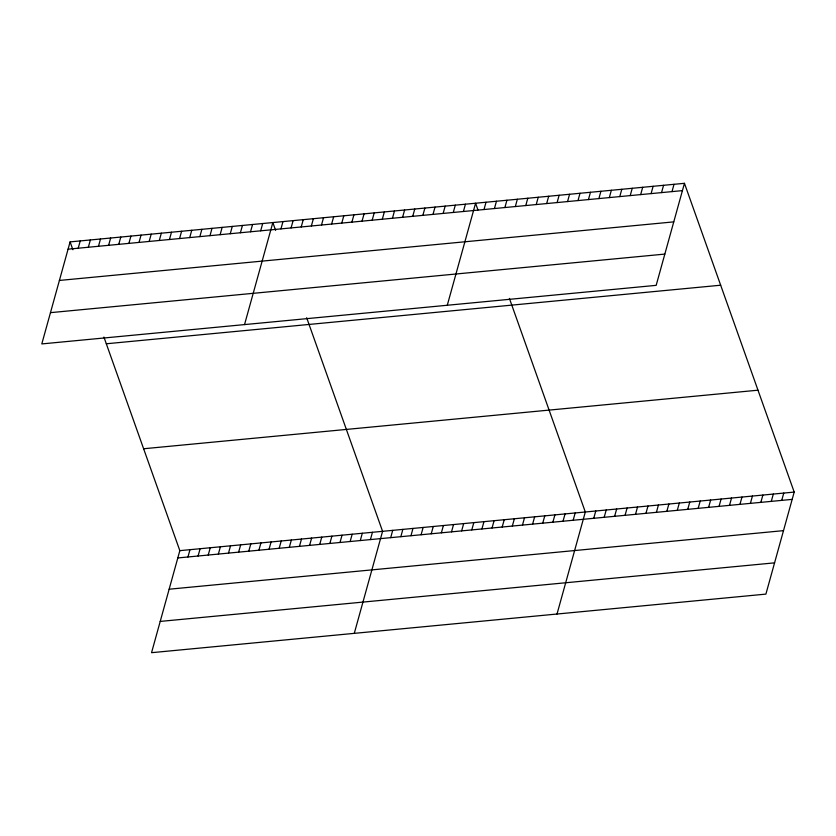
<?xml version="1.0" encoding="UTF-8"?>
<svg xmlns="http://www.w3.org/2000/svg" width="836" height="836" viewBox="0 0 836 836"><rect width="100%" height="100%" fill="white"/><g stroke="black" fill="none" stroke-linecap="round" stroke-linejoin="round"><path stroke-width="1.25" d="M70.099 241.886L41.8 343.92L656.166 285.348L684.454 183.314L70.099 241.886L72.878 249.724M78.208 248.219L80.235 240.925M88.344 247.247L90.372 239.953M98.481 246.286L100.508 238.991M108.617 245.324L110.645 238.02M118.754 244.352L120.781 237.058M128.89 243.391L130.918 236.086M139.027 242.419L141.054 235.125M149.163 241.458L151.191 234.153M159.3 240.486L161.327 233.192M169.447 239.524L171.464 232.22M179.583 238.553L181.6 231.258M189.72 237.591L191.737 230.287M199.856 236.619L201.873 229.325M209.993 235.658L212.01 228.353M220.129 234.686L222.146 227.392M230.266 233.725L232.283 226.42M240.402 232.753L242.43 225.459M250.539 231.791L252.566 224.487M260.675 230.82L262.703 223.525M103.925 337.065L179.834 550.652L151.546 652.686L765.901 594.114L794.2 492.08L684.454 183.314M244.54 324.587L272.839 222.554L275.619 230.391M187.954 556.985L189.981 549.68M280.948 228.886L282.976 221.592M198.09 556.013L200.117 548.719M291.085 227.925L293.112 220.62M208.227 555.052L210.254 547.747M301.221 226.953L303.249 219.659M218.363 554.08L220.391 546.786M311.358 225.992L313.385 218.698M228.5 553.118L230.527 545.814M321.494 225.02L323.522 217.726M238.636 552.147L240.663 544.853M331.631 224.058L333.658 216.764M248.773 551.185L250.8 543.891M341.767 223.097L343.795 215.792M258.909 550.213L260.936 542.919M351.904 222.125L353.931 214.831M269.046 549.252L271.073 541.958M362.04 221.164L364.068 213.859M279.182 548.28L281.209 540.986M372.177 220.192L374.204 212.898M289.319 547.319L291.346 540.025M382.313 219.231L384.341 211.926M299.455 546.357L301.482 539.053M392.45 218.259L394.477 210.965M309.592 545.385L311.619 538.091M402.597 217.297L404.614 209.993M319.728 544.424L321.755 537.12M412.733 216.325L414.75 209.031M329.865 543.452L331.892 536.158M422.87 215.364L424.887 208.059M340.001 542.491L342.029 535.186M433.006 214.392L435.023 207.098M350.148 541.519L352.165 534.225M443.143 213.431L445.16 206.126M360.285 540.558L362.301 533.253M453.279 212.459L455.296 205.165M370.421 539.586L372.438 532.292M463.416 211.498L465.433 204.193M354.286 633.354L382.575 531.32L306.666 317.732M447.281 305.265L475.579 203.232L477.962 209.951M390.694 537.652L392.711 530.358M483.992 209.533L486.019 202.239M400.831 536.691L402.847 529.387M494.442 208.54L496.459 201.236M410.967 535.719L412.984 528.425M504.881 207.537L506.909 200.243M421.104 534.758L423.131 527.453M515.331 206.544L517.348 199.25M431.24 533.786L433.267 526.492M525.771 205.551L527.798 198.247M441.377 532.825L443.404 525.52M536.21 204.559L538.238 197.254M451.513 531.853L453.54 524.559M546.66 203.556L548.688 196.261M461.65 530.891L463.677 523.587M557.1 202.563L559.127 195.269M471.786 529.919L473.813 522.625M567.55 201.57L569.567 194.266M481.923 528.958L483.95 521.664M577.99 200.567L580.017 193.273M492.059 527.986L494.086 520.692M588.439 199.574L590.456 192.28M502.196 527.025L504.223 519.731M598.879 198.581L600.906 191.287M512.332 526.053L514.359 518.759M609.329 197.589L611.346 190.284M522.469 525.092L524.496 517.798M619.769 196.585L621.796 189.291M532.605 524.13L534.632 516.826M630.208 195.593L632.235 188.299M542.742 523.158L544.769 515.864M640.658 194.6L642.685 187.295M552.878 522.197L554.905 514.892M651.098 193.607L653.125 186.303M563.015 521.225L565.042 513.931M661.548 192.604L663.565 185.31M573.151 520.264L575.178 512.959M671.987 191.611L674.015 184.317M557.016 614.032L585.315 511.998L509.406 298.4M593.738 518.299L595.765 510.995M604.177 517.306L606.204 510.002M614.627 516.303L616.654 509.009M625.067 515.31L627.094 508.016M635.517 514.318L637.534 507.013M645.956 513.314L647.984 506.02M656.406 512.322L658.423 505.028M666.846 511.329L668.873 504.024M677.285 510.336L679.313 503.032M687.735 509.333L689.763 502.039M698.175 508.34L700.202 501.046M708.625 507.347L710.642 500.043M719.064 506.344L721.092 499.05M729.514 505.352L731.531 498.057M739.954 504.359L741.981 497.065M750.404 503.366L752.421 496.061M760.844 502.363L762.871 495.069M771.283 501.37L773.31 494.076M781.733 500.377L783.76 493.073M68.071 249.18L682.437 190.618M59.398 280.447L673.764 221.874M50.473 312.654L664.829 254.092M106.308 343.774L720.674 285.212M143.625 448.754L757.98 390.193M179.834 550.652L794.2 492.08M177.817 557.946L792.173 499.385M169.144 589.213L783.51 530.641M160.209 621.42L774.575 562.847"/></g></svg>
